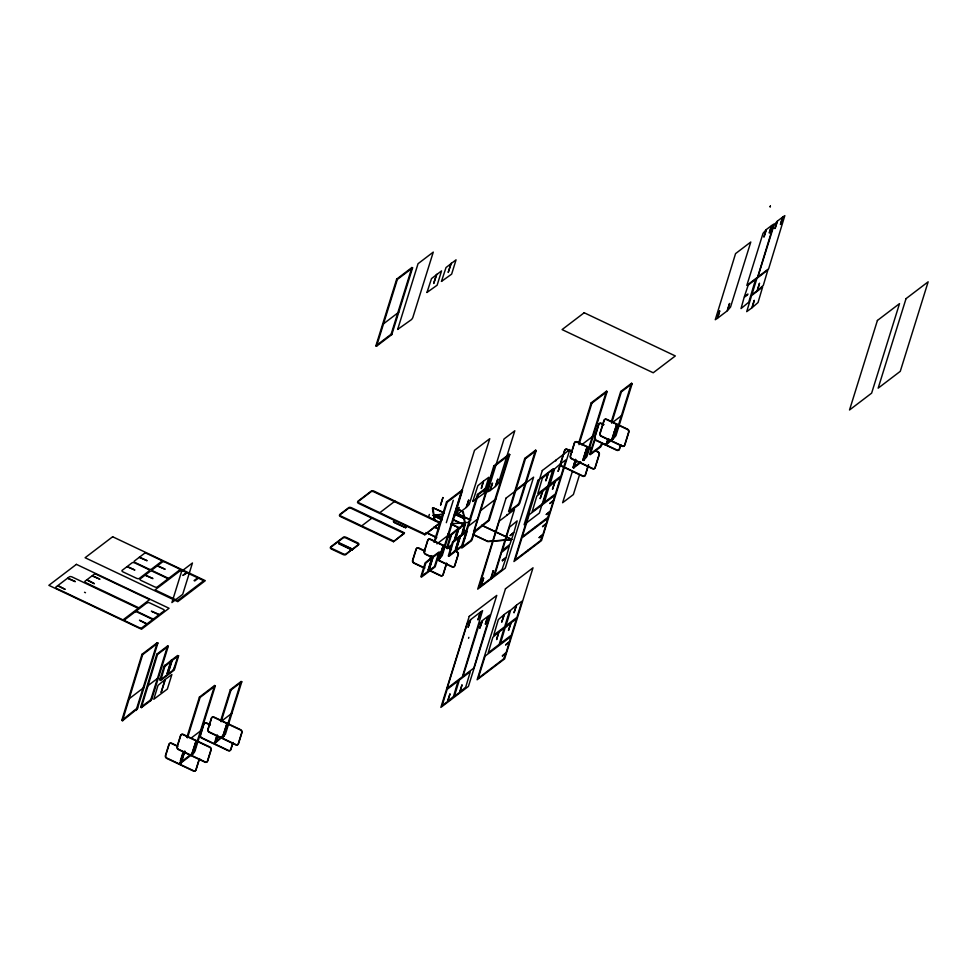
<?xml version="1.0" encoding="UTF-8"?>
<svg xmlns="http://www.w3.org/2000/svg" width="977" height="977" viewBox="0 0 977 977"><rect width="100%" height="100%" fill="white"/><g stroke="black" fill="none" stroke-linecap="round" stroke-linejoin="round"><path stroke-width="1.47" d="M406.285 527.311L405.626 527.58A1.38 0.623 17.3 0 1 404.869 527.324L395.563 522.915A3.224 1.441 17.3 0 1 393.939 521.413M604.397 444.034L604.873 444.572M461.205 546.668L461.388 547.633L470.67 540.623L471.879 538.669L494.521 466.2L509.762 454.586L509.078 454.268L493.837 465.87L473.552 531.989L488.415 520.265L509.078 454.268M605.142 444.046L605.337 445.011L607.205 443.643L608.756 438.661M178.009 656.507L178.144 655.714L173.454 669.904L160.313 680.041M157.908 643.037L142.666 654.639L122.455 720.794L137.366 708.777L157.908 643.037L157.224 642.707L141.983 654.321L121.759 720.464L136.658 708.508L157.224 642.707M168.276 646.286L157.505 654.492L141.323 707.666L150.702 700.68L151.838 698.909L168.276 646.286L167.592 645.968L156.821 654.175L140.627 707.336L150.031 700.338L151.154 698.592L167.592 645.968M159.984 678.868L159.849 680.016L164.185 666.094L171.134 660.428L171.818 660.745L167.8 673.617M474.321 531.061L474.346 532.355L489.196 520.387L509.762 454.586M122.467 719.512L122.797 720.684M141.335 706.383L141.665 707.556M161.01 692.461L165.028 679.589L158.005 685.39L153.792 699.276L167.348 689.066L171.879 674.509L165.369 679.333L161.352 692.192M167.128 673.434L167.995 673.617L167.116 673.3L171.134 660.428M177.643 655.469L171.476 660.171L167.458 673.031L168.142 673.361L172.16 660.489L178.681 655.677L174.272 670.027L160.643 680.481L164.832 666.485L171.818 660.745M186.827 737.476L199.406 697.126L214.647 685.512L215.331 685.842L194.85 751.435L193.641 753.255L180.208 763.489M180.33 760.863L182.577 753.658M187.511 737.806L200.09 697.444L215.331 685.842M180.293 762.475L183.42 752.461M180.623 762.231L183.737 752.217M181.014 762.805L184.58 751.374M181.343 762.561L184.897 751.118M191.895 753.646L196.23 740.517L183.297 734.386A2.186 1.856 52.7 0 0 180.818 735.351L177.325 746.55A2.186 1.856 52.7 0 0 178.644 749.31L205.231 761.913A2.186 1.856 52.7 0 0 207.71 760.936L211.203 749.75A2.186 1.856 52.7 0 0 209.884 746.99L196.951 740.859L192.616 753.975M192.225 753.389L196.23 740.517M192.933 753.731L196.951 740.859M214.647 685.512L194.167 751.118L192.957 752.937L179.524 763.159M199.271 758.836L195.791 770.023A2.186 1.856 52.7 0 1 193.312 770.987L166.725 758.396A2.186 1.856 52.7 0 1 165.406 755.624L168.887 744.437A2.186 1.856 52.7 0 1 171.366 743.473L177.838 746.538M199.601 758.579L196.108 769.778A2.186 1.856 52.7 0 1 193.629 770.743L167.055 758.14A2.186 1.856 52.7 0 1 165.736 755.38L169.216 744.193A2.186 1.856 52.7 0 1 171.696 743.228L176.874 745.671M220.9 719.951L230.328 689.677L241.099 681.482L241.783 681.799L225.345 734.423L215.172 743.07M215.294 740.444L216.65 736.121M221.132 721.71L231.012 690.006L241.783 681.799M215.123 742.141L217.346 734.985M215.441 741.897L217.224 736.169M215.832 742.471L217.615 736.756M217.944 736.499L216.161 742.227L215.209 742.386L215.917 742.325M222.719 736.353L227.055 723.236L214.11 717.106A2.186 1.856 52.7 0 0 211.63 718.071L208.15 729.257A2.186 1.856 52.7 0 0 209.469 732.029L236.055 744.621A2.186 1.856 52.7 0 0 238.535 743.656L242.015 732.469A2.186 1.856 52.7 0 0 240.696 729.709L227.763 723.578L223.428 736.695M223.037 736.108L227.055 723.236M227.763 723.578L223.757 736.438L222.805 736.609L223.513 736.536M241.099 681.482L224.661 734.093L214.415 742.789M232.795 742.691L230.609 749.689A2.186 1.856 52.7 0 1 228.13 750.654L201.543 738.062A2.186 1.856 52.7 0 1 200.236 735.29L203.717 724.104A2.186 1.856 52.7 0 1 206.196 723.139L210.079 724.971M233.112 742.447L230.938 749.444A2.186 1.856 52.7 0 1 228.459 750.409L201.873 737.806A2.186 1.856 52.7 0 1 200.554 735.046L204.046 723.847A2.186 1.856 52.7 0 1 206.526 722.882L210.397 724.726M375.876 345.858L396.662 279.129L411.903 267.527L412.587 267.857L391.801 334.586L376.56 346.188L375.876 345.858L391.118 334.256L411.903 267.527M376.56 346.188L397.346 279.459L412.587 267.857M436.475 274.549L433.69 283.501L436.817 274.293M352.111 549.318L345.931 554.02A2.186 0.977 17.3 0 1 343.135 553.812L331.74 548.415A2.186 0.977 17.3 0 1 330.751 546.827L343.428 537.167A2.186 0.977 17.3 0 1 346.237 537.374L357.631 542.772A2.186 0.977 17.3 0 1 358.62 544.36L352.453 549.062L339.349 542.858L339.141 543.53L352.245 549.733L358.412 545.032A2.186 0.977 17.3 0 0 357.423 543.444L346.029 538.046A2.186 0.977 17.3 0 0 343.22 537.838L330.531 547.499A2.186 0.977 17.3 0 0 331.533 549.086L342.927 554.484A2.186 0.977 17.3 0 0 345.724 554.692L352.111 549.318L339.007 543.114M352.245 549.733L352.453 549.062M450.983 263.509L448.187 272.461L451.325 263.253M404.429 532.819L404.222 533.491L351.402 508.455A2.186 0.977 17.3 0 0 348.594 508.248L339.63 515.074A2.186 0.977 17.3 0 0 340.619 516.662L393.45 541.698L404.429 532.819L351.61 507.784A2.186 0.977 17.3 0 0 348.801 507.576L339.837 514.403A2.186 0.977 17.3 0 0 340.826 515.99L393.658 541.026M428.781 516.296L429.367 514.427M424.751 534.773L439.992 523.171L373.947 491.871A2.186 0.977 17.3 0 0 371.15 491.663L357.716 501.885A2.186 0.977 17.3 0 0 358.706 503.473L424.751 534.773L440.2 522.5L374.154 491.199A2.186 0.977 17.3 0 0 371.358 490.991L357.924 501.213A2.186 0.977 17.3 0 0 358.913 502.801L424.958 534.101M433.959 542.259L446.538 501.897L461.779 490.283L462.463 490.613L442.202 555.644L438.526 559.736M434.741 542.272L447.222 502.215L462.463 490.613M430.1 558.661L430.991 555.803M429.978 559.845L430.869 556.988M430.808 559.003L431.7 556.145M431.138 558.746L432.029 555.889M428.134 570.092L429.001 570.275L428.109 569.97L432.115 557.098L425.129 562.837L420.855 576.735L434.46 566.538L438.978 552.029L432.457 556.841L428.451 569.713L440.761 575.514A2.186 1.856 52.7 0 0 443.24 574.549L446.733 563.363M428.793 570.287L432.799 557.427L425.777 554.081A2.186 1.856 52.7 0 1 424.458 551.321L427.95 540.122A2.186 1.856 52.7 0 1 430.43 539.157L443.363 545.288L439.027 558.417L443.363 545.288M429.135 570.043L433.141 557.171L439.662 552.359L435.144 566.855L421.539 577.065L425.813 563.155L432.799 557.427M446.318 522.683L453.291 500.309M439.735 558.746L443.753 545.874L450.544 548.695M440.065 558.502L444.071 545.63M461.779 490.283L441.519 555.327L437.843 559.406M454.268 540.159L457.834 528.716L458.518 529.045L454.952 540.489M454.158 541.331L458.176 528.459L464.698 523.648L461.181 536.129M455.294 540.232L458.86 528.789L465.382 523.977L462.304 535.054M456.161 549.453L460.167 536.581L459.483 536.263L455.477 549.123L456.369 549.428L455.502 549.245M459.483 536.263L452.498 541.991L448.309 555.986L461.718 545.838L466.347 531.195L459.825 536.007L455.807 548.879L456.491 549.196L460.509 536.324L467.079 531.549L462.512 546.021L448.993 556.316L453.181 542.32L460.167 536.581M465.785 531.928L477.46 494.447L488.231 486.253M462.878 543.774L462.011 547.963L471.647 540.623L474.993 531.244M463.77 540.892L478.144 494.777L487.718 487.486M468.215 627.246L470.474 619.723L467.385 623.387L447.136 688.394L462.377 676.792L482.589 610.637L480.611 612.005L478.071 619.699M483.615 578.103L481.002 585.931L479.023 587.299L499.235 521.144L514.476 509.53L494.228 574.537L491.138 578.201L493.593 570.715L493.006 571.032M468.142 627.185L470.816 619.467L480.281 612.261L477.948 619.723M483.554 578.213L481.331 585.675L490.796 578.469L493.055 570.922M450.006 694.036L447.344 701.755L442.154 705.516L447.136 689.347L458.103 680.957L453.499 696.442L447.686 701.498L449.896 694.049M468.557 638.274L468.85 637.346M506.855 515.343L507.148 514.403M535.53 450.226L524.759 458.433L508.577 511.594L517.969 504.596L519.092 502.85L535.53 450.226L536.214 450.556L519.776 503.167L518.653 504.926L509.261 511.924L525.443 458.75L536.214 450.556M491.48 578.665L491.773 577.725M461.987 684.987L459.569 692.437L454.354 696.174L459.373 680.041L470.328 671.639L465.724 687.136L459.911 692.18L461.962 685.06M479.841 628.113L482.296 620.627L479.267 624.144L463 676.316L473.784 668.109L489.99 614.948L487.975 616.304L485.349 624.144M479.915 627.979L482.638 620.358L487.633 616.56L485.41 624.01M502.41 560.786L502.52 559.858M510.128 535.433L513.804 532.758L509.847 544.507L502.52 550.149L509.371 527.336L517.163 520.888L514.024 532.062L510.25 535.616M508.565 546.448L508.858 545.508M501.836 622.007L504.156 614.545L498.343 619.589L493.739 635.087L504.694 626.697L509.689 610.527L504.498 614.289L501.775 621.897M545.862 480.635L548.195 473.173L542.369 478.229L537.777 493.727L548.732 485.325L553.715 469.155L548.524 472.917L545.911 480.733M496.585 639.41L498.978 631.997L504.169 628.235L499.174 644.405L488.219 652.807L492.823 637.309L498.636 632.266L496.719 639.569M540.232 498.441L542.956 490.82L548.146 487.059L543.151 503.228L532.196 511.63L536.8 496.133L542.614 491.077L540.171 498.575M534.566 528.227L534.846 527.299M527.727 551.052L528.02 550.124M555.779 460.973L556.072 460.045M508.553 630.409L510.873 622.947L505.06 627.991L500.456 643.489L511.411 635.087L516.406 618.929L511.215 622.691L508.492 630.299M514.073 612.689L516.393 605.227L510.58 610.283L505.976 625.768L516.931 617.379L521.926 601.209L516.735 604.971L514.012 612.579M558.099 471.317L560.419 463.855L554.606 468.911L550.002 484.409L560.957 476.007L565.952 459.837L560.761 463.599L558.197 471.305M552.555 489.343L555.192 481.502L560.371 477.741L555.388 493.91L544.433 502.312L549.025 486.815L554.851 481.771L552.469 489.123M502.422 655.933L506.184 652.404L509.396 642.121L505.659 644.905M505.707 644.796L509.615 641.425L510.678 636.76L485.129 656.068L478.217 678.246L503.497 658.986L505.976 653.112L502.349 655.872M539.28 537.631L542.797 534.871L540.33 540.745L515.05 560.004L521.95 537.826L547.535 518.531L546.436 523.183L542.479 526.688L546.216 523.88L543.017 534.163L539.072 537.631M546.314 514.427L550.21 511.056L553.422 500.774L549.795 503.534L553.629 500.077L554.741 495.424L529.155 514.72L522.243 536.898L547.523 517.639L549.99 511.765L546.265 514.537M578.628 443.192L591.207 402.829L606.448 391.227L607.132 391.545L586.872 456.589L583.794 460.216L583.11 459.898L587.214 446.599L577.126 441.812A2.186 1.856 52.7 0 0 574.647 442.776L570.58 455.832A2.186 1.856 52.7 0 0 571.899 458.604L592.783 468.496A2.186 1.856 52.7 0 0 595.262 467.531L599.328 454.476A2.186 1.856 52.7 0 0 598.009 451.716L595.494 450.519M578.97 444.645L591.891 403.159L607.132 391.545M575.538 459.275L572.974 467.617L573.658 467.946L575.978 460.485M581.095 462.28L573.987 467.69L573.304 467.36L575.294 460.155M572.388 471.378L562.618 502.74L573.389 494.545L579.605 474.578M573.987 467.69L576.32 460.228M587.214 446.599L582.768 460.155L583.452 460.472L587.934 446.941L583.794 460.216M606.448 391.227L586.188 456.259L583.11 459.898M588.301 465.089L585.138 475.249A2.186 1.856 52.7 0 1 582.658 476.214L561.775 466.31A2.186 1.856 52.7 0 1 560.456 463.55L564.523 450.495A2.186 1.856 52.7 0 1 567.002 449.53L572.046 451.911M588.63 464.844L585.467 474.993A2.186 1.856 52.7 0 1 582.988 475.958L562.105 466.066A2.186 1.856 52.7 0 1 560.786 463.293L564.853 450.238A2.186 1.856 52.7 0 1 567.332 449.273L572.375 451.667M611.284 421.771L620.713 391.508L631.484 383.302L632.168 383.631L615.95 435.681L612.884 439.32L612.2 438.991L616.817 424.055L606.729 419.28A2.186 1.856 52.7 0 0 604.25 420.244L600.183 433.3A2.186 1.856 52.7 0 0 601.502 436.06L622.386 445.964A2.186 1.856 52.7 0 0 624.865 444.999L628.932 431.944A2.186 1.856 52.7 0 0 627.613 429.172L618.795 424.995M611.626 423.2L621.396 391.826L632.168 383.631M607.682 439.589L606.522 443.314L607.205 443.643M611.541 440.334L607.547 443.375L606.864 443.057L608.024 439.32M607.547 443.375L608.708 439.65M616.817 424.055L611.858 439.247L612.542 439.577L617.525 424.397L612.884 439.32M631.484 383.302L615.266 435.351L612.2 438.991M620.554 444.962L619.198 449.31A2.186 1.856 52.7 0 1 616.719 450.275L595.836 440.371A2.186 1.856 52.7 0 1 594.517 437.611L598.583 424.555A2.186 1.856 52.7 0 1 601.063 423.591L603.591 424.787M620.883 444.706L619.528 449.066A2.186 1.856 52.7 0 1 617.049 450.031L596.165 440.126A2.186 1.856 52.7 0 1 594.846 437.366L598.913 424.311A2.186 1.856 52.7 0 1 601.392 423.346L603.908 424.531M719.585 311.126L717.313 318.404L715.274 319.723L735.559 253.617L750.8 242.003L730.54 307.047L727.462 310.674L729.734 303.407M729.392 303.664L727.12 310.942L717.655 318.148L719.731 310.869M763.843 236.996L766.102 229.717L763.037 233.356L746.819 285.406L757.59 277.212L773.833 224.075L771.781 225.394L769.522 232.673M764.185 236.739L766.444 229.461L771.439 225.663L769.18 232.929M774.895 228.581L777.167 221.303L774.089 224.942L757.871 276.992L768.643 268.785L784.836 215.624L782.846 216.979L780.574 224.258M775.237 228.313L777.509 221.046L782.504 217.236L780.428 224.502M759.385 283.513L757.126 290.78L751.911 294.517L756.943 278.347L767.861 269.97L763.293 285.431L757.468 290.523L759.532 283.257M754.134 300.598L751.875 307.877L746.709 311.651L751.582 295.604L762.61 287.055L758.042 302.528L752.217 307.608L754.281 300.342M137.708 707.898L136.218 710.45M152.119 698.176L150.714 700.656M163.477 667.682L164.954 665.129M174.48 667.828L173.002 670.381M601.405 444.144L600 446.636L589.546 454.366L595.176 437.513M602.088 444.474L600.684 446.953L590.23 454.696L595.481 438.221M502.447 559.992L506.184 557.232L509.273 546.045L501.531 552.518L494.68 575.331L502.007 569.689L505.964 557.94L502.447 560.7M383.534 323.802L398.775 312.2M94.268 583.55L87.014 579.691L92.009 575.88L99.947 579.227L92.351 575.624L93.987 574.378A2.186 0.977 17.3 0 1 96.796 574.586L149.615 599.622L138.844 607.828L86.025 582.793A2.186 0.977 17.3 0 1 85.023 581.205L86.672 579.947L94.268 583.721M128.854 698.995L144.095 687.381M147.735 685.866L158.506 677.659M361.722 525.882L372.493 517.676M338.86 543.505L339.068 542.833L338.787 543.786L351.903 549.99M379.809 512.705L395.05 501.091M393.45 541.698L404.222 533.491M747.893 293.992L744.352 296.678L748.223 285.076L755.624 279.275L748.748 302.211L741.03 308.573L744.132 297.387L747.674 294.688M436.914 543.884L448.651 534.956M480.708 510.544L495.95 498.942M457.834 528.716L450.849 534.456L446.574 548.366L451.63 544.824M458.518 529.045L451.533 534.785L447.258 548.683L452.314 545.154M468.374 526.151L476.752 519.764M515.673 490.124L526.444 481.917M190.967 738.221L201.518 730.185M581.596 444.828L593.32 435.901M612.823 422.284L622.398 414.993M221.242 721.368L232.013 713.173M573.304 467.36L580.411 461.95M606.864 443.057L610.857 440.016M444.071 512.705A3.224 1.441 17.3 0 0 443.643 512.461L433.08 507.845A1.38 0.623 17.3 0 1 433.837 508.101L443.143 512.51A3.224 1.441 17.3 0 1 443.998 513.047M405.919 527.592L405.626 527.58A1.38 0.623 17.3 0 0 405.76 527.25L405.406 524.967M433.287 507.784L432.42 508.174L434.325 520.265M405.455 527.629L395.05 522.964A3.224 1.441 17.3 0 1 393.426 521.462L393.365 521.376M452.876 519.349A3.224 1.441 17.3 0 0 454.122 520.228L463.696 524.759L465.333 524.661L464.429 518.653L454.5 513.939M442.373 514.183L433.324 515.38A1.392 0.623 17.3 0 1 433.837 515.233L442.813 514.452M435.571 515.184L441.775 518.335M456.454 508.394L461.779 510.922A3.224 1.441 17.3 0 1 463.403 512.424L464.38 518.335L462.927 512.473M454.549 514.256L464.429 518.653M452.449 523.721L468.826 522.329M447.796 536.385L450.592 536.141M447.845 536.691L450.641 536.446M472.819 534.199L487.828 541.319L511.704 539.597L487.877 541.637L473.051 534.602M432.787 507.832L433.116 507.82A1.38 0.623 17.3 0 0 432.945 508.174L434.838 520.228M396.662 279.129L397.346 279.459M620.713 391.508L621.396 391.826M591.207 402.829L591.891 403.159M616.487 424.311L606.399 419.524A2.186 1.856 52.7 0 0 603.92 420.489L599.854 433.544A2.186 1.856 52.7 0 0 601.173 436.316L622.056 446.208A2.186 1.856 52.7 0 0 624.535 445.243L628.602 432.188A2.186 1.856 52.7 0 0 627.295 429.428L618.465 425.239M391.118 334.256L391.801 334.586M589.192 447.539L591.708 448.724M586.884 446.843L576.796 442.068A2.186 1.856 52.7 0 0 574.317 443.033L570.25 456.088A2.186 1.856 52.7 0 0 571.569 458.848L592.465 468.752A2.186 1.856 52.7 0 0 594.944 467.788L599.011 454.732A2.186 1.856 52.7 0 0 597.692 451.96L595.164 450.763M588.862 447.784L591.39 448.98M524.759 458.433L525.443 458.75M493.837 465.87L494.521 466.2M477.46 494.447L478.144 494.777M446.538 501.897L447.222 502.215M455.954 508.443L461.266 510.959A3.224 1.441 17.3 0 1 462.89 512.461M470.914 519.996L457.578 513.67A3.224 1.441 17.3 0 0 454.769 513.133M481.783 525.137L511.655 539.292M469.913 519.801L457.627 513.987A3.224 1.441 17.3 0 0 454.818 513.45M482.04 525.553L511.704 539.597M455.013 513.902L464.38 518.335M435.559 514.806L442.239 517.981M435.046 514.855L442.288 518.298M441.787 519.495L433.91 515.771A1.38 0.623 17.3 0 1 433.312 515.38M450.971 523.855L460.521 528.386M463.257 529.681L465.992 530.975M442.044 519.911L433.3 515.587M451.484 524.38L459.569 528.215M463.623 530.132L466.31 531.415M458.176 528.459L458.86 528.789M459.825 536.007L460.509 536.324M434.191 526.798L438.307 528.752M434.582 527.275L438.624 529.18M448.064 533.662L450.751 534.932M426.961 532.783L436.572 537.338M425.838 532.538L436.621 537.643M454.427 550.527L457.004 551.761A2.186 1.856 52.7 0 1 458.323 554.521L454.842 565.72A2.186 1.856 52.7 0 1 452.363 566.684L437.745 559.748M443.033 545.545L430.1 539.414A2.186 1.856 52.7 0 0 427.621 540.379L424.14 551.565A2.186 1.856 52.7 0 0 425.447 554.325L432.103 557.476M443.753 545.874L451.508 549.55M424.006 550.442L418.828 547.999A2.186 1.856 52.7 0 0 416.349 548.964L412.856 560.151A2.186 1.856 52.7 0 0 414.175 562.911L424.812 567.955M424.971 551.309L418.498 548.244A2.186 1.856 52.7 0 0 416.019 549.208L412.538 560.395A2.186 1.856 52.7 0 0 413.857 563.167L424.482 568.199M439.442 558.417L439.113 558.661M432.457 556.841L433.141 557.171M437.415 560.004L452.033 566.929A2.186 1.856 52.7 0 0 454.513 565.964L458.005 554.777A2.186 1.856 52.7 0 0 456.686 552.005M429.807 570.727L440.432 575.758A2.186 1.856 52.7 0 0 442.911 574.794L446.404 563.607A2.186 1.856 52.7 0 0 446.477 563.253M84.535 592.27L85.487 592.721M171.476 660.171L172.16 660.489M156.821 654.175L157.505 654.492M230.328 689.677L231.012 690.006M141.983 654.321L142.666 654.639M199.406 697.126L200.09 697.444M226.725 723.481L213.792 717.35A2.186 1.856 52.7 0 0 211.313 718.315L207.82 729.514A2.186 1.856 52.7 0 0 209.139 732.274L235.726 744.877A2.186 1.856 52.7 0 0 238.205 743.912L241.685 732.713A2.186 1.856 52.7 0 0 240.379 729.953L228.728 724.433M195.901 740.774L182.968 734.643A2.186 1.856 52.7 0 0 180.489 735.608L177.008 746.794A2.186 1.856 52.7 0 0 178.327 749.554L204.901 762.158A2.186 1.856 52.7 0 0 207.38 761.193L210.873 750.006A2.186 1.856 52.7 0 0 209.554 747.234L196.621 741.103M192.689 753.829L192.359 754.073M181.087 762.658L180.769 762.903M452.937 518.604L452.962 518.689A3.224 1.441 17.3 0 0 454.635 520.191L463.928 524.6A1.38 0.623 17.3 0 0 464.686 524.869L464.759 524.869A1.38 0.623 17.3 0 0 464.82 524.527L463.916 518.702M435.644 521.193A3.224 1.441 17.3 0 1 435.266 520.851M397.663 329.408L411.586 319.516L412.721 317.843L433.275 252.103L418.034 263.705L397.663 329.408M426.973 292.465L437.146 285.186L441.555 270.873L431.504 278.592L426.973 292.465M441.482 281.413L451.643 274.134L456.051 259.833L446.013 267.551L441.482 281.315M454.146 516.015L456.283 515.099L458.946 507.381L456.625 514.83L466.09 507.625L468.752 499.906L466.432 507.368L469.216 504.437L489.758 438.697L474.517 450.312L454.158 515.917M472.77 501.433L483.835 493.47L488.793 477.277L483.639 481.063L481.319 488.512L483.297 481.319L477.875 485.691L472.77 501.433M487.706 491.7L489.831 490.796L492.506 483.065L490.173 490.527L495.168 486.729L497.843 479.011L495.51 486.461L498.368 483.395L514.806 430.772L504.034 438.978L487.706 491.7M181.685 571.191L171.915 602.565L182.687 594.358L192.457 562.984L181.685 571.191M442.923 497.562L440.603 505.011L442.923 497.562M469.229 616.377L440.871 707.397L468.423 686.416L496.768 595.396L469.229 616.377M506.049 498.136L477.704 589.155L505.256 568.174L533.601 477.155L506.049 498.136M537.936 480.366L524.124 524.71L539.365 513.108L553.19 468.752L537.936 480.366M505.475 588.777L477.118 679.784L504.669 658.816L533.015 567.796L505.475 588.777M542.296 470.535L513.951 561.543L541.502 540.574L569.847 449.554L542.296 470.535M770.377 206.086L770.145 206.831L770.377 206.086M877.407 320.468L849.526 409.986L871.631 393.145L899.512 303.627L877.407 320.468M906.033 298.657L878.152 388.174L900.269 371.345L928.15 281.816L906.033 298.657M76.401 564.364L48.85 585.333L141.518 629.249L169.058 608.268L76.401 564.364M112.648 536.752L85.097 557.733L177.765 601.649L205.304 580.668L112.648 536.752M57.582 585.773L55.945 587.018A2.186 0.977 17.3 0 0 56.935 588.606L122.98 619.907L138.221 608.305L72.176 577.004A2.186 0.977 17.3 0 0 69.379 576.796L67.731 578.042L75.327 581.645L67.389 578.299L57.924 585.516L65.178 589.375L57.582 585.773M126.961 566.697L122.137 570.36A2.186 0.977 17.3 0 0 123.139 571.96L136.426 578.25A2.186 0.977 17.3 0 0 139.235 578.469L149.2 570.873A2.186 0.977 17.3 0 0 148.211 569.286L134.911 562.984A2.186 0.977 17.3 0 0 132.115 562.776L127.303 566.44L134.887 570.043L126.961 566.697M139.186 557.378L134.374 561.054A2.186 0.977 17.3 0 0 135.363 562.642L148.663 568.944A2.186 0.977 17.3 0 0 151.472 569.151L161.437 561.555A2.186 0.977 17.3 0 0 160.436 559.968L147.148 553.666A2.186 0.977 17.3 0 0 144.34 553.458L139.528 557.122L147.124 560.725L139.186 557.378M144.999 575.245L140.187 578.909A2.186 0.977 17.3 0 0 141.176 580.509L154.464 586.798A2.186 0.977 17.3 0 0 157.273 587.018L167.238 579.422A2.186 0.977 17.3 0 0 166.249 577.834L152.949 571.533A2.186 0.977 17.3 0 0 150.153 571.325L145.341 574.989L152.937 578.592L144.999 575.245M157.224 565.927L152.412 569.603A2.186 0.977 17.3 0 0 153.413 571.191L166.701 577.492A2.186 0.977 17.3 0 0 169.51 577.7L179.475 570.104A2.186 0.977 17.3 0 0 178.486 568.516L165.186 562.215A2.186 0.977 17.3 0 0 162.39 562.007L157.566 565.671L165.162 569.273L157.224 565.927M180.256 570.69L155.038 589.888L177.619 600.586L202.825 581.388A2.186 0.977 17.3 0 0 201.836 579.801L198.392 578.164L194.765 580.924L194.057 580.582L197.684 577.822L187.205 572.864L182.846 575.441L186.497 572.522L183.053 570.898A2.186 0.977 17.3 0 0 180.256 570.69M134.802 612.078L124.836 619.662A2.186 0.977 17.3 0 0 125.825 621.262L139.113 627.552A2.186 0.977 17.3 0 0 141.921 627.771L146.733 624.095L139.479 620.236L147.075 623.839L151.887 620.175A2.186 0.977 17.3 0 0 150.898 618.588L137.61 612.286A2.186 0.977 17.3 0 0 134.802 612.078M147.038 602.76L137.061 610.356A2.186 0.977 17.3 0 0 138.062 611.944L151.35 618.246A2.186 0.977 17.3 0 0 154.158 618.453L158.97 614.789L151.374 611.187L159.312 614.521L164.124 610.857A2.186 0.977 17.3 0 0 163.135 609.269L149.835 602.968A2.186 0.977 17.3 0 0 147.038 602.76M584.185 312.75L562.08 329.591L653.222 372.774L675.327 355.946L584.185 312.75M585.443 452.436L586.127 452.754L585.443 452.436M575.099 461.523L575.807 461.852L575.099 461.523M584.893 454.061L585.602 454.39L584.893 454.061M614.496 431.516L615.205 431.858L614.496 431.516"/></g></svg>
